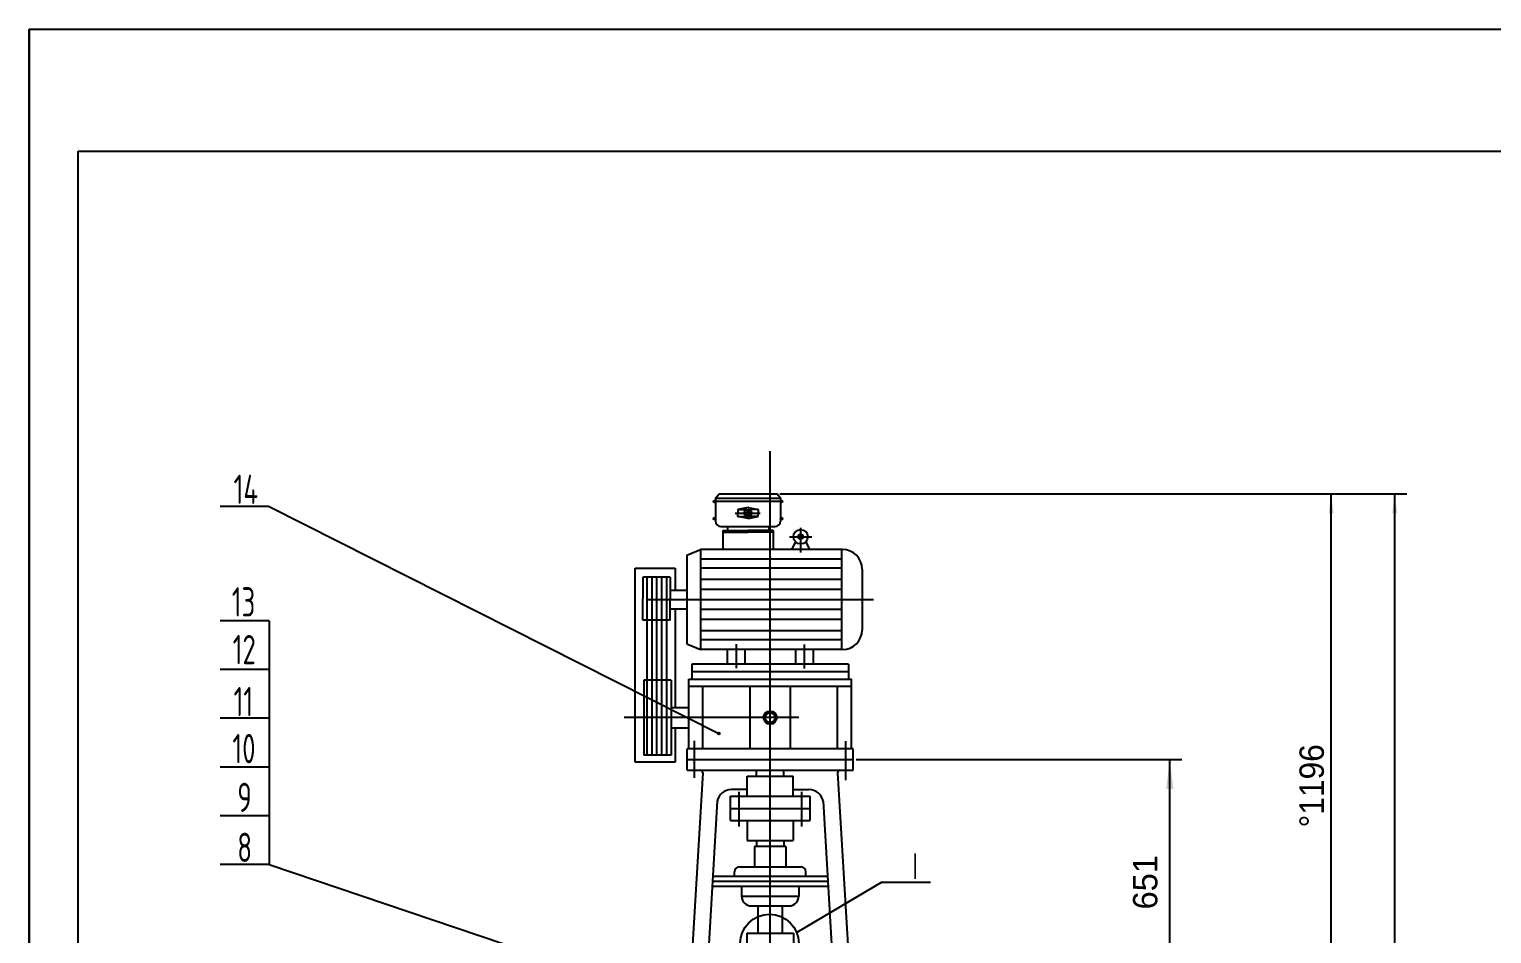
# Model space of a CAD drawing. Extents: x -1085 to 561, y -220 to 621.
# Drawn here: x -32.8 to 267.2, y 435.4 to 620.8 of the extents above; entities that cross this region are included whole.
import ezdxf

# ---------------------------------------------------------------- set-up
doc = ezdxf.new("R2010")
doc.units = 0
doc.layers.get('0').update_dxf_attribs({"color": 8, "linetype": 'CONTINUOUS'})
doc.layers.add('0-EQUIPMENT', color=7, linetype='CONTINUOUS')
doc.layers.add('1', color=8, linetype='CONTINUOUS')
doc.styles.add('HZTXT', font='tssdeng.shx', dxfattribs={"width": 0.8, "bigfont": 'tssdchn.shx'})
doc.styles.add('STYLE1', font='cadt_en.shx', dxfattribs={"width": 0.650136, "bigfont": 'cadt_hz.shx'})
doc.styles.add('STYLE17', font='cadt_en.shx', dxfattribs={"width": 0.9717, "bigfont": 'cadt_hz.shx'})

# ---------------------------------------------------------------- blocks, each defined once
blk = doc.blocks.new('*D81')
for p, q in [((136.83, 471.11), (203.66, 471.11)), ((201.16, 406.01), (201.16, 471.11, 1)), ((141.93, 406.01), (203.66, 406.01))]:
    blk.add_line(p, q)
for points in [[(201.16, 471.11), (201.91, 465.11), (200.41, 465.11)], [(201.16, 406.01), (200.41, 412.01), (201.91, 412.01)]]:
    blk.add_solid(points)
at = {"style": 'STYLE1'}
blk.add_text('651', height=5, rotation=90, dxfattribs=at).set_placement((198.62, 440.39))
blk = doc.blocks.new('*D82')
for p, q in [((121.19, 525.61), (236.77, 525.61)), ((234.27, 406.01), (234.27, 525.61)), ((141.93, 406.01), (236.77, 406.01))]:
    blk.add_line(p, q)
for points in [[(234.27, 525.61), (234.77, 521.61), (233.77, 521.61)], [(234.27, 406.01), (233.77, 410.01), (234.77, 410.01)]]:
    blk.add_solid(points)
at = {"insert": (232.84, 457.21), "char_height": 5, "attachment_point": 7, "rotation": 90, "style": 'STYLE17'}
blk.add_mtext('%%d1196', dxfattribs=at)

msp = doc.modelspace()

# ---------------------------------------------------------------- linework, layer by layer
for p, q in [((-32.77011, -220.16859), (-32.77011, 620.83141)), ((-32.77011, 620.83141), (561.22989, 620.83141)), ((-32.77011, 620.83141), (-32.77011, 595.83141)), ((-32.77011, 620.83141), (-32.77011, -220.16859, 1))]:
    msp.add_line(p, q)
at = {"layer": '0-EQUIPMENT'}
for p, q in [((119.20564, 218.08516), (119.20564, 534.31655)), ((108.0016, 524.6899), (108.75523, 525.61133)), ((108.75523, 525.61133), (120.56415, 525.61133)), ((108.75523, 525.61133), (120.56415, 525.61133)), ((108.75523, 525.61133), (120.56415, 525.61133)), ((121.31778, 524.6899), (120.56415, 525.61133)), ((121.18915, 525.61133), (249.81008, 525.61133)), ((247.31008, 227.61133), (247.31008, 525.61133)), ((16.42147, 523.02257), (6.42147, 523.02257)), ((16.42147, 523.02257), (108.68223, 476.47721)), ((107.52907, 524.03715), (108.06716, 524.03715)), ((107.79885, 523.71484), (107.79885, 524.30636)), ((108.0016, 524.6899), (121.31992, 524.6899, 6.28319)), ((108.0016, 524.6899), (108.0016, 519.97834)), ((108.0016, 524.0865), (121.31992, 524.0865)), ((114.65969, 522.78891), (112.59804, 522.35227)), ((112.59804, 522.35227), (114.38617, 522.35227)), ((112.59804, 522.35227), (112.59804, 521.64928)), ((114.65969, 522.78891), (116.72134, 522.35227)), ((116.72134, 522.35227), (114.93322, 522.35227)), ((116.72134, 522.35227), (116.72134, 521.64928)), ((121.79031, 524.03715), (121.25222, 524.03715, 6.28319)), ((121.31992, 524.6899), (121.31992, 519.97834)), ((108.09519, 520.50152), (107.48885, 520.50152)), ((107.79885, 520.80984), (107.79885, 520.18131)), ((111.99237, 521.64928), (117.16404, 521.64928)), ((112.59804, 520.94628), (112.59804, 521.64928)), ((114.65969, 520.50965), (112.59804, 520.94628)), ((112.59804, 520.94628), (114.38617, 520.94628)), ((114.65969, 520.50965), (116.72134, 520.94628)), ((116.72134, 520.94628), (114.93322, 520.94628)), ((116.72134, 520.94628), (116.72134, 521.64928)), ((121.22419, 520.50152), (121.83054, 520.50152)), ((121.52053, 520.80984), (121.52053, 520.18131)), ((109.07203, 518.90791), (120.24949, 518.90791)), ((109.48752, 518.07891), (109.48752, 514.17167)), ((109.48752, 518.07891), (114.65969, 518.07891)), ((109.48752, 517.70769), (114.65969, 517.70769)), ((110.42044, 518.90791), (110.42044, 518.07891)), ((119.83186, 518.07891), (114.65969, 518.07891)), ((119.83186, 517.70769), (114.65969, 517.70769)), ((118.89894, 518.90791), (118.89894, 518.07891)), ((119.83186, 518.07891), (119.83186, 514.17167)), ((123.16448, 516.80076), (127.71664, 516.80076, 6.28319)), ((125.4406, 518.62979), (125.4406, 513.57576)), ((102.13555, 513.00181), (104.92073, 514.17167)), ((102.13555, 513.00181), (102.13555, 494.84685)), ((104.92073, 514.17167), (104.92073, 493.67167)), ((134.06814, 514.17167), (104.92073, 514.17167)), ((124.38547, 515.76368), (123.60463, 514.17167)), ((126.49573, 515.76368), (127.27657, 514.17167)), ((133.80548, 514.17167), (133.80548, 493.67167)), ((91.52815, 510.33261), (99.69273, 510.33261)), ((91.52815, 470.60365), (91.52815, 510.33261)), ((99.69273, 510.33261), (99.69273, 505.82167)), ((133.80548, 512.19428), (104.92073, 512.19428)), ((133.80548, 510.33261), (104.92073, 510.33261)), ((138.06814, 510.17167), (138.06814, 497.67167)), ((93.11165, 508.52444), (93.11165, 504.11909)), ((98.6906, 508.52444), (93.11165, 508.52444)), ((93.90053, 508.52444), (93.90053, 472.01778)), ((94.90431, 508.52444), (94.90431, 472.01778)), ((95.90809, 508.52444), (95.90809, 472.01778)), ((96.91187, 508.52444), (96.91187, 472.01778)), ((97.91565, 508.52444), (97.91565, 472.01778)), ((98.6906, 508.52444), (98.6906, 504.11909)), ((133.80548, 508.0366), (104.92073, 508.0366)), ((93.11165, 499.71375), (93.11165, 504.11909)), ((98.6906, 505.82167), (102.13555, 505.82167)), ((98.6906, 499.71375), (98.6906, 504.11909)), ((133.80548, 505.95321), (104.92073, 505.95321)), ((94.16552, 503.92167), (140.38188, 503.92167)), ((98.6906, 502.02167), (102.13555, 502.02167)), ((99.69273, 502.02167), (99.69273, 481.77918)), ((133.80548, 501.89013), (104.92073, 501.89013)), ((16.42147, 499.57831), (6.42147, 499.57831)), ((16.42147, 499.57831), (16.42147, 449.57831, 1)), ((98.6906, 499.71375), (93.11165, 499.71375)), ((133.80548, 499.80674), (104.92073, 499.80674)), ((133.80548, 497.51073), (104.92073, 497.51073)), ((133.80548, 495.64906), (104.92073, 495.64906)), ((102.13555, 494.84685), (104.92073, 493.67167)), ((134.06814, 493.67167), (104.92073, 493.67167)), ((110.40564, 493.67167), (110.40564, 490.64235)), ((112.20564, 494.74096), (112.20564, 489.83335)), ((114.00564, 493.67167), (114.00564, 490.64235)), ((124.40564, 493.67167), (124.40564, 490.64235)), ((126.20564, 494.67961), (126.20564, 489.772)), ((128.00564, 493.67167), (128.00564, 490.64235, 6.28319)), ((16.42147, 489.57831), (6.42147, 489.57831)), ((103.12724, 490.64235), (103.12724, 487.61133)), ((135.28403, 490.64235), (103.12724, 490.64235)), ((135.28403, 489.08922), (103.12724, 489.08922)), ((135.28403, 490.64235), (135.28403, 487.61133)), ((93.31743, 487.41193), (93.31743, 472.01778)), ((98.89639, 487.41193), (93.31743, 487.41193)), ((98.89639, 487.41193), (98.89639, 472.01778)), ((102.53798, 487.61133), (135.87329, 487.61133)), ((102.53798, 487.61133), (135.87329, 487.61133)), ((102.53798, 473.31133), (102.53798, 487.61133)), ((102.53798, 486.13344), (135.87329, 486.13344)), ((105.42312, 473.31133), (105.42312, 486.13344)), ((115.0723, 473.31133), (115.0723, 486.13344)), ((123.33898, 473.31133), (123.33898, 486.13344)), ((132.98815, 473.31133), (132.98815, 486.13344)), ((135.87329, 473.31133), (135.87329, 487.61133)), ((98.89639, 481.77918), (102.53798, 481.77918)), ((16.42147, 479.57831), (6.42147, 479.57831)), ((125.09561, 479.71486), (89.23768, 479.71486)), ((98.89639, 477.65053), (102.53798, 477.65053)), ((99.69273, 477.65053), (99.69273, 470.60365)), ((103.70564, 467.35477), (103.70564, 474.93379, 6.28319)), ((134.70564, 466.90003), (134.70564, 474.858)), ((98.89639, 472.01778), (93.31743, 472.01778)), ((102.20564, 468.91133), (102.20564, 473.31133)), ((136.20564, 473.31133), (102.20564, 473.31133)), ((102.20564, 471.11133), (136.20564, 471.11133)), ((136.20564, 468.91133), (136.20564, 473.31133, 6.28319)), ((16.42147, 469.57831), (6.42147, 469.57831, 1)), ((99.69273, 470.60365), (91.52815, 470.60365)), ((105.3688, 468.3816), (101.84212, 409.17566)), ((102.20564, 468.91133), (136.20564, 468.91133)), ((116.41489, 467.69435), (116.41489, 468.91133, 6.28319)), ((121.99638, 467.69435), (121.99638, 468.91133)), ((133.04247, 468.3816), (136.56915, 409.17566, 6.28319)), ((114.50972, 464.98388), (111.27994, 464.98388, 6.28319)), ((114.50972, 463.61133), (114.50972, 467.69435)), ((114.50972, 467.69435), (123.90155, 467.69435)), ((123.90155, 463.61133), (123.90155, 467.69435)), ((123.90155, 464.98388), (127.13133, 464.98388)), ((108.3388, 462.57522), (105.49313, 414.06114)), ((111.03508, 463.61133), (127.37619, 463.61133)), ((111.03508, 458.61133), (111.03508, 463.61133)), ((112.77344, 464.50457), (112.77344, 457.36104)), ((125.63783, 464.50457), (125.63783, 457.36104)), ((127.37619, 458.61133), (127.37619, 463.61133)), ((130.07248, 462.57522), (132.91814, 414.06114, 6.28319)), ((16.42147, 459.57831), (6.42147, 459.57831)), ((111.03508, 461.11133), (127.37619, 461.11133)), ((111.03508, 458.61133), (127.37619, 458.61133)), ((114.50972, 458.61133), (114.50972, 454.52831, 1)), ((123.90155, 458.61133), (123.90155, 454.52831)), ((114.50972, 454.52831), (123.90155, 454.52831)), ((122.41489, 453.31133), (115.99638, 453.31133)), ((115.99638, 453.31133), (115.99638, 449.11133)), ((116.41489, 454.52831), (116.41489, 453.31133)), ((121.99638, 454.52831), (121.99638, 453.31133)), ((122.41489, 453.31133), (122.41489, 449.11133, 6.28319)), ((16.42147, 449.57831), (6.42147, 449.57831, 1)), ((16.42147, 449.57831), (116.06137, 415.99938)), ((131.00886, 447.11133), (107.40241, 447.11133)), ((111.86557, 447.11133), (111.86557, 448.11133)), ((112.86557, 449.11133), (125.5457, 449.11133, 6.28319)), ((126.5457, 447.11133), (126.5457, 448.11133, 6.28319)), ((131.12618, 445.11133), (107.2851, 445.11133)), ((131.06752, 446.11133), (107.34375, 446.11133)), ((113.35428, 445.11133), (113.35428, 443.1026)), ((142.10499, 445.95465), (124.6419, 435.67369)), ((125.05699, 445.11133), (125.05699, 443.1026)), ((142.10499, 445.95465), (152.10499, 445.95465, 1)), ((113.35428, 443.1026), (125.05699, 443.1026)), ((115.35428, 441.1026), (123.05699, 441.1026, 6.28319)), ((116.70564, 435.51133), (116.70564, 441.1026)), ((121.70564, 435.51133), (121.70564, 441.1026)), ((114.41381, 435.51133), (114.41381, 431.51133)), ((114.41381, 435.51133), (123.99747, 435.51133)), ((123.99747, 435.51133), (123.99747, 431.51133))]:
    msp.add_line(p, q, dxfattribs=at)
for centre, radius in [((107.79885, 524.03715), 0.20275), ((114.65969, 521.64928), 0.75433), ((114.65969, 521.64928), 0.3799), ((121.52053, 524.03715), 0.20275), ((107.79885, 520.50152), 0.20275), ((121.52053, 520.50152), 0.20275), ((125.44056, 516.80076), 1.47944), ((125.44775, 516.80076), 0.50579), ((119.20564, 479.71486), 1.3501), ((119.20564, 479.71486), 1.02422), ((108.68223, 476.47721), 0.2), ((119.07725, 433.42988), 6)]:
    msp.add_circle(centre, radius, dxfattribs=at)
for centre, radius, start, end in [((109.07203, 519.97834), 1.07043, 180, 270), ((120.24949, 519.97834), 1.07043, 270, 360), ((134.06814, 510.17167), 4, 0, 90), ((134.06814, 497.67167), 4, 270, 360), ((104.86968, 468.41133), 0.5, 356.5911367, 450), ((133.54159, 468.41133), 0.5, 90, 183.4088633), ((111.27994, 461.98388), 3, 90, 168.6318128), ((127.13133, 461.98388), 3, 11.3681872, 90), ((112.86557, 448.11133), 1, 90, 180), ((125.5457, 448.11133), 1, 0, 90), ((115.35428, 443.1026), 2, 180, 270), ((123.05699, 443.1026), 2, 270, 360)]:
    msp.add_arc(centre, radius, start, end, dxfattribs=at)
msp.add_solid([(247.31008, 525.61133), (247.81008, 521.61133), (246.81008, 521.61133)], dxfattribs=at)
at = {"layer": '1'}
for p, q in [((-22.77011, -210.16859), (-22.77011, 595.83141)), ((-22.77011, 595.83141), (551.22989, 595.83141))]:
    msp.add_line(p, q, dxfattribs=at)

# ---------------------------------------------------------------- block references
at = {"layer": '0-EQUIPMENT'}
for name in ['*D82', '*D81']:
    msp.add_blockref(name, (0, 0), dxfattribs=at)

# ---------------------------------------------------------------- texts
at = {"layer": '0-EQUIPMENT', "style": 'HZTXT', "width": 0.7}
for s, p in [('14', (9.14922, 523.51627)), ('13', (8.77765, 500.43928)), ('12', (8.95822, 490.65868)), ('11', (9.13765, 480.00256)), ('10', (8.89765, 470.36156)), ('9', (9.90765, 460.36256)), ('8', (9.90765, 450.12156)), ('Ⅰ', (146.93991, 446.03301))]:
    msp.add_text(s, height=6, dxfattribs=at).set_placement(p)

doc.saveas('drawing.dxf')
